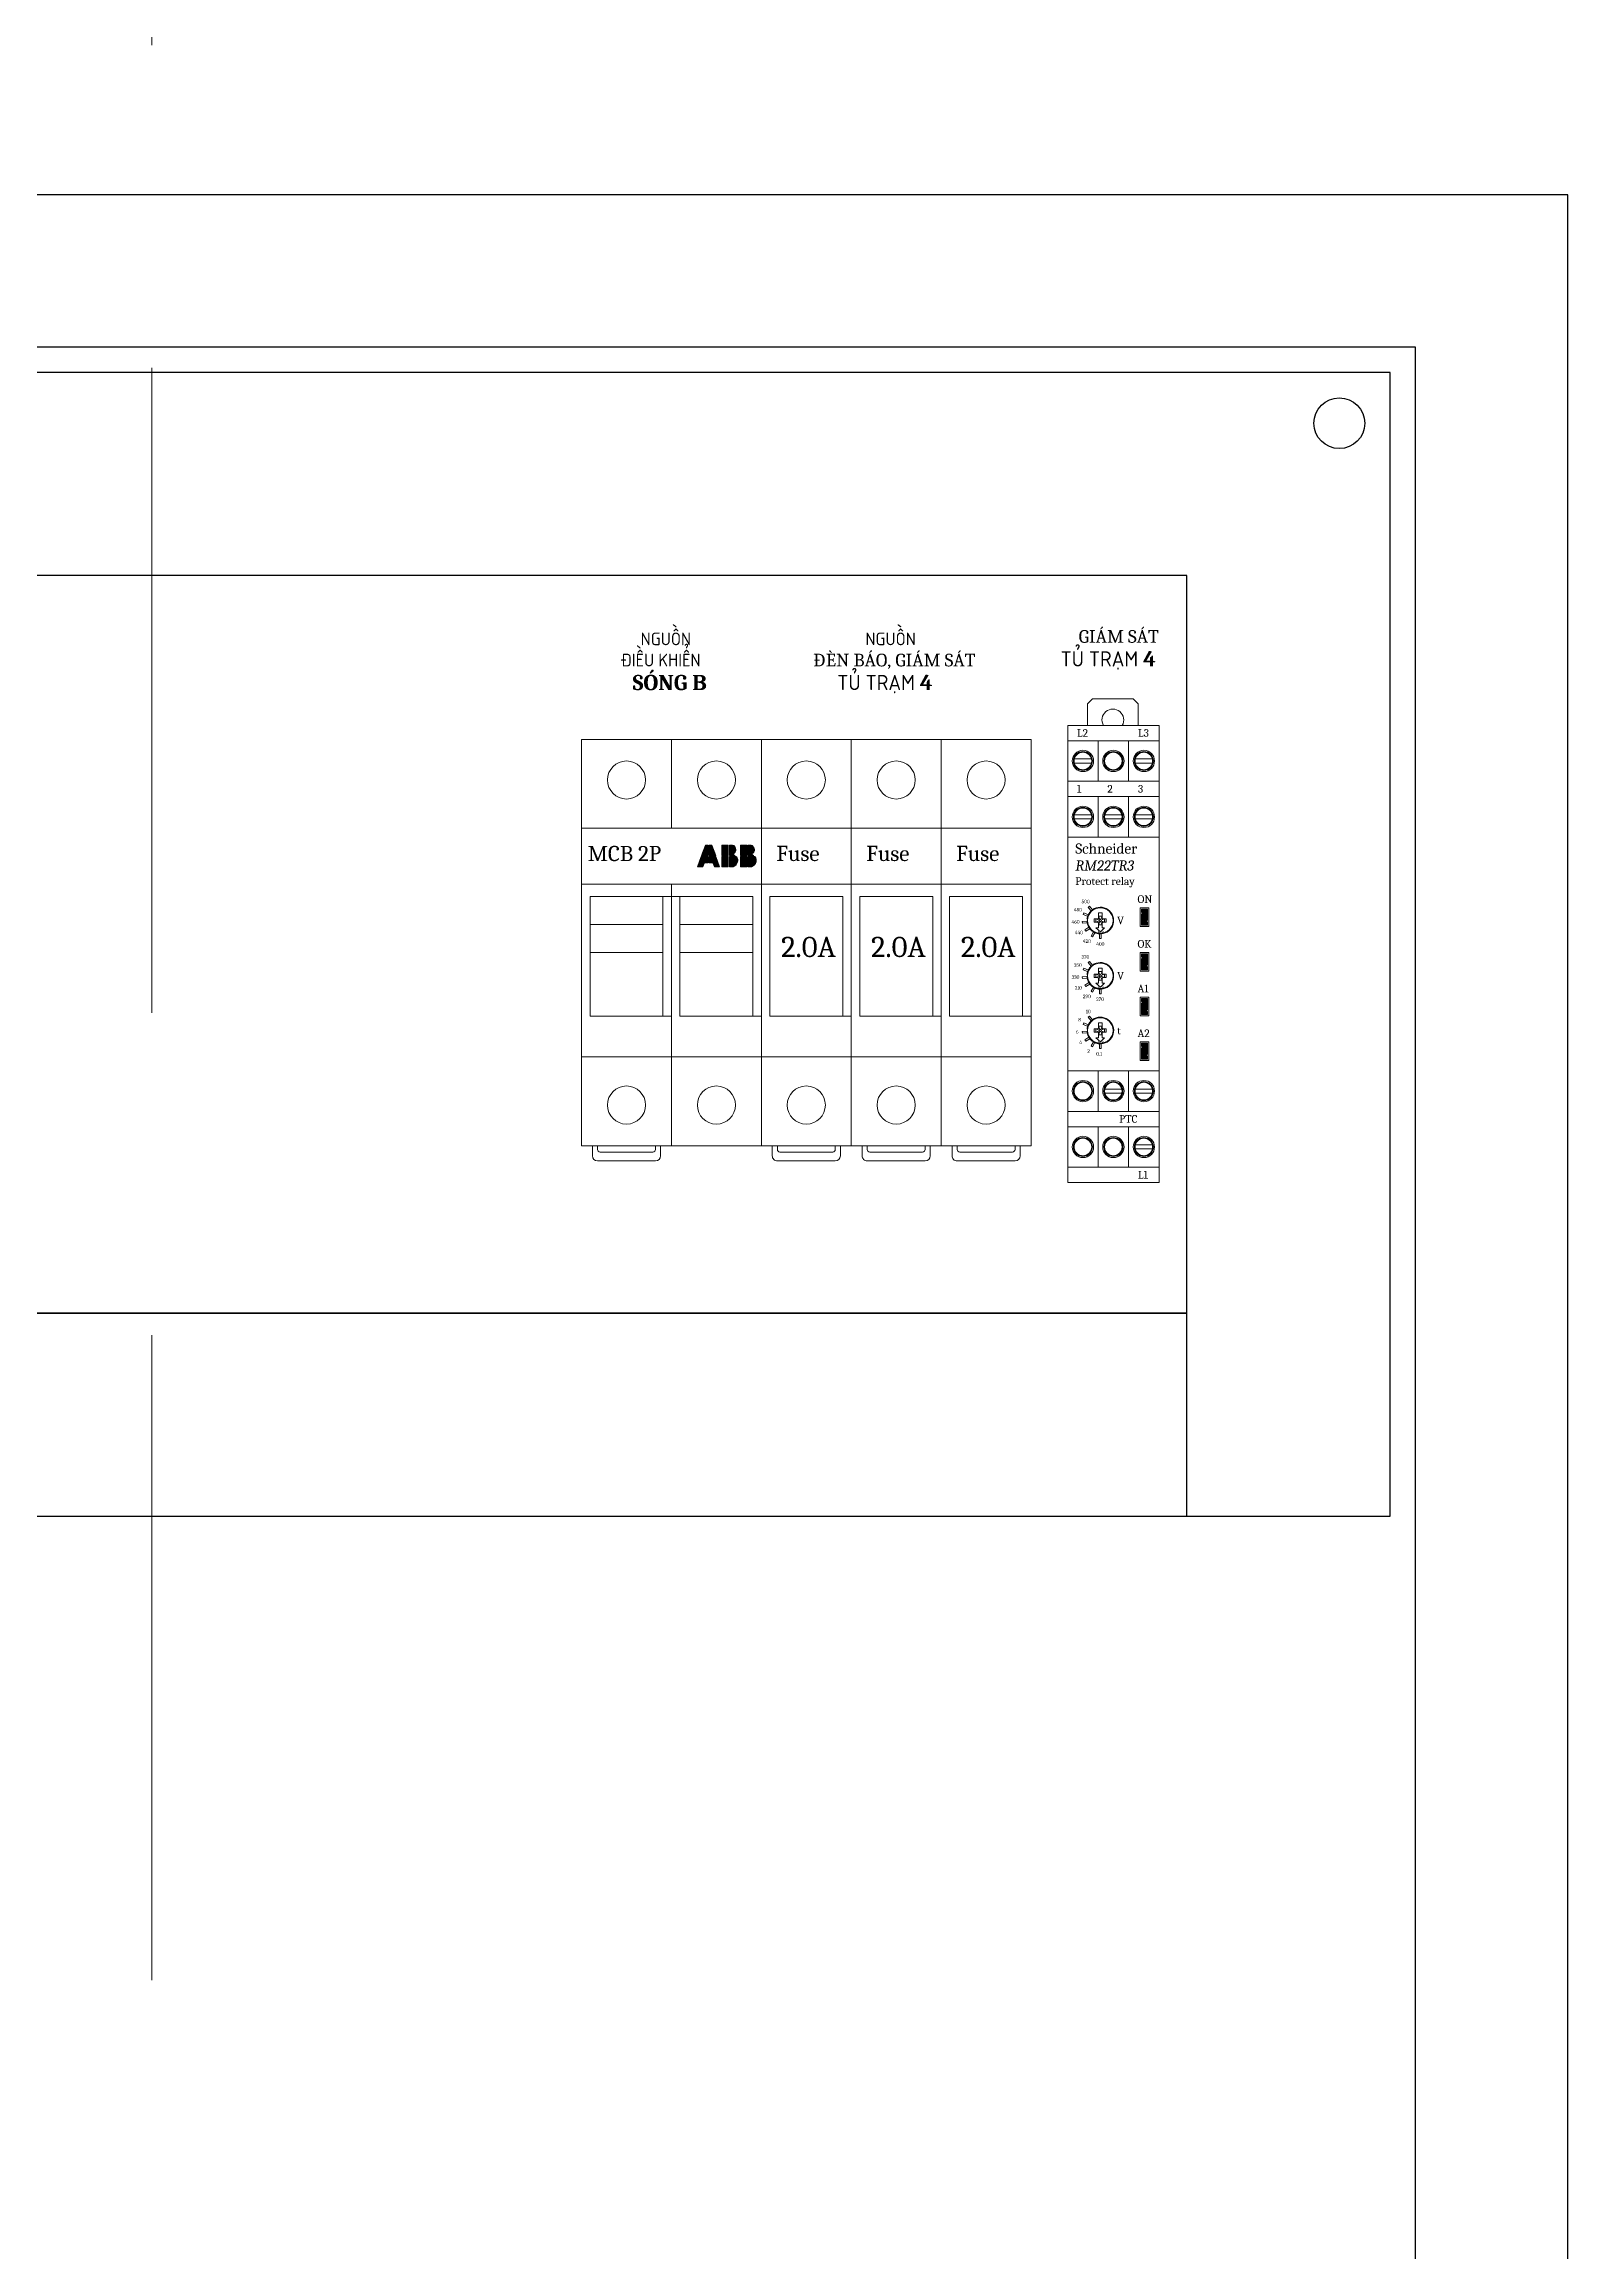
# Model space of a CAD drawing. Extents: x 223136 to 348136, y -32544 to -4064.
# Drawn here: x 328114.3 to 328414.3, y -8869.1 to -8434.4 of the extents above; entities that cross this region are included whole.
import ezdxf

# ---------------------------------------------------------------- set-up
doc = ezdxf.new("R2010")
doc.units = 0
doc.header["$LTSCALE"] = 20
doc.header["$MEASUREMENT"] = 0
doc.linetypes.add('HIDDEN', pattern=[9.525, 6.35, -3.175])
for name, color, linetype, lineweight in [('EPLAN100', 7, 'Continuous', 25), ('Ghi Chu', 7, 'Continuous', 13), ('kich thuoc', 140, 'Continuous', 0)]:
    doc.layers.add(name, color=color, linetype=linetype, lineweight=lineweight)
doc.layers.add('PDF_Geometry', color=7, linetype='Continuous')
doc.layers.add('WirringDuct', color=130, linetype='Continuous')
doc.styles.add('Chu_10', font='Cambria.ttf', dxfattribs={"height": 10})

# ---------------------------------------------------------------- blocks, each defined once
blk = doc.blocks.new('MCB-2P')
at = {"layer": 'EPLAN100', "linetype": 'Continuous', "lineweight": 13, "ltscale": 8}
for points in [[(-2967.76, 1259.82), (-2966.98, 1261.88), (-2966.48, 1261.88), (-2966.48, 1259.82)], [(-2964.97, 1259.82), (-2965.74, 1261.88), (-2966.25, 1261.88), (-2966.25, 1259.82)], [(-2963.73, 1261.88), (-2962.49, 1261.88), (-2962.49, 1259.82), (-2963.73, 1259.82)], [(-2961.13, 1259.82), (-2962.27, 1259.82), (-2962.27, 1261.88), (-2961.65, 1261.88), (-2961.42, 1261.77), (-2961.21, 1261.57), (-2961.09, 1261.36), (-2961.05, 1261.24), (-2961.01, 1260.99), (-2961.01, 1260.74), (-2961.13, 1260.46), (-2961.3, 1260.29), (-2961.42, 1260.21), (-2961.42, 1260), (-2961.3, 1259.92)], [(-2960.08, 1261.87), (-2958.84, 1261.87), (-2958.84, 1259.81), (-2960.08, 1259.81)], [(-2957.48, 1259.81), (-2958.62, 1259.81), (-2958.62, 1261.87), (-2958, 1261.87), (-2957.77, 1261.77), (-2957.57, 1261.57), (-2957.44, 1261.36), (-2957.4, 1261.24), (-2957.36, 1260.99), (-2957.36, 1260.74), (-2957.48, 1260.45), (-2957.65, 1260.29), (-2957.77, 1260.21), (-2957.77, 1260), (-2957.65, 1259.92)], [(-2968.54, 1257.57), (-2967.82, 1259.63), (-2966.48, 1259.63), (-2966.48, 1258.4), (-2967.2, 1258.4), (-2967.51, 1257.57)], [(-2964.19, 1257.57), (-2964.91, 1259.63), (-2966.25, 1259.63), (-2966.25, 1258.4), (-2965.53, 1258.4), (-2965.22, 1257.57)], [(-2963.73, 1257.57), (-2963.73, 1259.63), (-2962.49, 1259.63), (-2962.49, 1257.57)], [(-2962.27, 1259.63), (-2962.27, 1257.57), (-2961.54, 1257.57), (-2961.21, 1257.76), (-2960.97, 1258.01), (-2960.8, 1258.25), (-2960.68, 1258.5), (-2960.64, 1258.79), (-2960.64, 1259.12), (-2960.72, 1259.37), (-2960.8, 1259.53), (-2960.93, 1259.63)], [(-2960.08, 1257.57), (-2960.08, 1259.63), (-2958.84, 1259.63), (-2958.84, 1257.57)], [(-2958.62, 1259.63), (-2958.62, 1257.57), (-2957.89, 1257.57), (-2957.57, 1257.76), (-2957.32, 1258), (-2957.15, 1258.25), (-2957.03, 1258.5), (-2956.99, 1258.79), (-2956.99, 1259.12), (-2957.07, 1259.36), (-2957.15, 1259.53), (-2957.28, 1259.63)]]:
    blk.add_hatch(color=1, dxfattribs=at).paths.add_polyline_path(points, flags=0)
at = {"lineweight": 15}
for p, q in [((-2991.38, 1282.69), (-2991.38, 1202.69)), ((-2973.68, 1282.69), (-2991.38, 1282.69)), ((-2955.98, 1282.69), (-2973.68, 1282.69)), ((-2955.98, 1282.69), (-2955.98, 1202.69)), ((-2991.38, 1202.69), (-2973.68, 1202.69)), ((-2973.68, 1202.69), (-2955.98, 1202.69))]:
    blk.add_line(p, q, dxfattribs=at)
at = {"lineweight": 5}
for p, q in [((-2973.68, 1282.69), (-2973.68, 1265.19)), ((-2991.38, 1265.19), (-2973.68, 1265.19)), ((-2991.38, 1265.19), (-2973.68, 1265.19)), ((-2973.68, 1265.19), (-2955.98, 1265.19)), ((-2973.68, 1265.19), (-2955.98, 1265.19)), ((-2991.38, 1254.19), (-2973.68, 1254.19)), ((-2973.68, 1254.19), (-2973.68, 1229.19)), ((-2973.68, 1254.19), (-2955.98, 1254.19)), ((-2989.71, 1251.75), (-2989.71, 1228.19)), ((-2989.71, 1251.75), (-2957.65, 1251.75)), ((-2975.35, 1251.75), (-2975.35, 1228.19)), ((-2972.01, 1251.75), (-2972.01, 1228.19)), ((-2957.65, 1251.75), (-2957.65, 1228.19)), ((-2989.71, 1246.25), (-2975.35, 1246.25)), ((-2972.01, 1246.25), (-2957.65, 1246.25)), ((-2989.71, 1240.75), (-2975.35, 1240.75)), ((-2972.01, 1240.75), (-2957.65, 1240.75)), ((-2989.71, 1228.19), (-2973.68, 1228.19)), ((-2973.68, 1229.19), (-2973.68, 1202.69)), ((-2972.01, 1228.19), (-2955.98, 1228.19)), ((-2991.38, 1220.19), (-2973.68, 1220.19)), ((-2973.68, 1220.19), (-2955.98, 1220.19)), ((-2989.23, 1202.69), (-2989.23, 1200.69)), ((-2988.23, 1202.69), (-2988.23, 1201.93)), ((-2977.33, 1201.43), (-2987.73, 1201.43)), ((-2976.83, 1202.69), (-2976.83, 1201.93)), ((-2975.83, 1202.69), (-2975.83, 1200.69)), ((-2976.83, 1199.69), (-2988.23, 1199.69))]:
    blk.add_line(p, q, dxfattribs=at)
for centre in [(-2982.53, 1274.69), (-2964.83, 1274.69), (-2982.53, 1210.69), (-2964.83, 1210.69)]:
    blk.add_circle(centre, 3.75, dxfattribs=at)
for centre, radius, start, end in [((-2988.23, 1200.69), 1, 180, 270), ((-2987.73, 1201.93), 0.5, 180, 270), ((-2977.33, 1201.93), 0.5, 270, 0), ((-2976.83, 1200.69), 1, 270, 0)]:
    blk.add_arc(centre, radius, start, end, dxfattribs=at)
at = {"layer": 'EPLAN100', "color": 1, "linetype": 'Continuous', "lineweight": 13, "ltscale": 8}
for points in [[(-2967.76, 1259.82), (-2966.98, 1261.88), (-2966.48, 1261.88), (-2966.48, 1259.82)], [(-2964.97, 1259.82), (-2965.74, 1261.88), (-2966.25, 1261.88), (-2966.25, 1259.82)], [(-2963.73, 1261.88), (-2962.49, 1261.88), (-2962.49, 1259.82), (-2963.73, 1259.82)], [(-2961.13, 1259.82), (-2962.27, 1259.82), (-2962.27, 1261.88), (-2961.65, 1261.88), (-2961.42, 1261.77), (-2961.21, 1261.57), (-2961.09, 1261.36), (-2961.05, 1261.24), (-2961.01, 1260.99), (-2961.01, 1260.74), (-2961.13, 1260.46), (-2961.3, 1260.29), (-2961.42, 1260.21), (-2961.42, 1260), (-2961.3, 1259.92)], [(-2960.08, 1261.87), (-2958.84, 1261.87), (-2958.84, 1259.81), (-2960.08, 1259.81)], [(-2957.48, 1259.81), (-2958.62, 1259.81), (-2958.62, 1261.87), (-2958, 1261.87), (-2957.77, 1261.77), (-2957.57, 1261.57), (-2957.44, 1261.36), (-2957.4, 1261.24), (-2957.36, 1260.99), (-2957.36, 1260.74), (-2957.48, 1260.45), (-2957.65, 1260.29), (-2957.77, 1260.21), (-2957.77, 1260), (-2957.65, 1259.92)], [(-2968.54, 1257.57), (-2967.82, 1259.63), (-2966.48, 1259.63), (-2966.48, 1258.4), (-2967.2, 1258.4), (-2967.51, 1257.57)], [(-2964.19, 1257.57), (-2964.91, 1259.63), (-2966.25, 1259.63), (-2966.25, 1258.4), (-2965.53, 1258.4), (-2965.22, 1257.57)], [(-2963.73, 1257.57), (-2963.73, 1259.63), (-2962.49, 1259.63), (-2962.49, 1257.57)], [(-2962.27, 1259.63), (-2962.27, 1257.57), (-2961.54, 1257.57), (-2961.21, 1257.76), (-2960.97, 1258.01), (-2960.8, 1258.25), (-2960.68, 1258.5), (-2960.64, 1258.79), (-2960.64, 1259.12), (-2960.72, 1259.37), (-2960.8, 1259.53), (-2960.93, 1259.63)], [(-2960.08, 1257.57), (-2960.08, 1259.63), (-2958.84, 1259.63), (-2958.84, 1257.57)], [(-2958.62, 1259.63), (-2958.62, 1257.57), (-2957.89, 1257.57), (-2957.57, 1257.76), (-2957.32, 1258), (-2957.15, 1258.25), (-2957.03, 1258.5), (-2956.99, 1258.79), (-2956.99, 1259.12), (-2957.07, 1259.36), (-2957.15, 1259.53), (-2957.28, 1259.63)]]:
    blk.add_lwpolyline(points, close=True, dxfattribs=at)
at = {"lineweight": 5, "insert": (-2990.18, 1261.71), "char_height": 3, "attachment_point": 1}
blk.add_mtext_dynamic_manual_height_columns('{\\fCambria|b0|i0|c163|p18;MCB 2P}', width=32.3209, gutter_width=1, heights=[0], dxfattribs=at)
blk = doc.blocks.new('fuse20a')
at = {"lineweight": 0}
for p, q in [((0, 17.7), (28.5, 17.7)), ((0, 17.7), (0, 0)), ((17.5, 0), (17.5, 17.7)), ((17.5, 0), (17.5, 17.7)), ((28.5, 17.7), (62.5, 17.7)), ((28.5, 0), (28.5, 17.7)), ((54.5, 1.67), (54.5, 17.7)), ((60.5, 17.7), (80, 17.7)), ((62.5, 0), (62.5, 17.7)), ((80, 0), (80, 17.7)), ((30.94, 16.03), (54.5, 16.03)), ((30.94, 1.67), (30.94, 16.03)), ((80, 15.55), (82, 15.55)), ((80, 14.55), (80.76, 14.55)), ((81.26, 14.05), (81.26, 3.65)), ((83, 14.55), (83, 3.15)), ((0, 0), (28.5, 0)), ((28.5, 0), (53.5, 0)), ((30.94, 1.67), (54.5, 1.67)), ((53.5, 0), (80, 0)), ((80, 3.15), (80.76, 3.15)), ((80, 2.15), (82, 2.15))]:
    blk.add_line(p, q, dxfattribs=at)
for centre in [(8, 8.85), (72, 8.85)]:
    blk.add_circle(centre, 3.75, dxfattribs=at)
for centre, radius, start, end in [((80.76, 14.05), 0.5, 0, 90), ((82, 14.55), 1, 0, 90), ((80.76, 3.65), 0.5, 270, 0), ((82, 3.15), 1, 270, 0)]:
    blk.add_arc(centre, radius, start, end, dxfattribs=at)
at = {"lineweight": 0, "attachment_point": 1, "rotation": 90}
for s, heights, insert, char_height in [('{\\fCambria|b0|i0|c163|p18;2.0A}', [4.08], (38.86, 3.89), 4), ('{\\fCambria|b0|i0|c163|p18;Fuse}', [0], (20.96, 2.95), 3)]:
    blk.add_mtext_dynamic_manual_height_columns(s, width=13.3658, gutter_width=1, heights=heights, dxfattribs=dict(at, insert=insert, char_height=char_height))

msp = doc.modelspace()

# ---------------------------------------------------------------- hatches: boundary and pattern name
at = {"lineweight": 5, "true_color": 0xcd2027}
h = msp.add_hatch(color=242, dxfattribs=at)
h.dxf.hatch_style = 1
h.paths.add_polyline_path([(328331.515, -8604.728), (328330.313, -8604.728), (328330.313, -8605.271), (328331.515, -8606.978)])
at = {"lineweight": 5}
h = msp.add_hatch(color=7, dxfattribs=at)
h.dxf.hatch_style = 1
h.paths.add_polyline_path([(328331.515, -8607.909), (328331.515, -8607.366), (328330.313, -8605.659), (328330.313, -8607.909)])
at = {"lineweight": 5, "true_color": 0xcd2027}
h = msp.add_hatch(color=242, dxfattribs=at)
h.dxf.hatch_style = 1
h.paths.add_polyline_path([(328331.515, -8613.528), (328330.313, -8613.528), (328330.313, -8614.071), (328331.515, -8615.778)])
at = {"lineweight": 5}
h = msp.add_hatch(color=7, dxfattribs=at)
h.dxf.hatch_style = 1
h.paths.add_polyline_path([(328331.515, -8616.709), (328331.515, -8616.166), (328330.313, -8614.459), (328330.313, -8616.709)])
at = {"lineweight": 5, "true_color": 0xcd2027}
h = msp.add_hatch(color=242, dxfattribs=at)
h.dxf.hatch_style = 1
h.paths.add_polyline_path([(328331.515, -8622.328), (328330.313, -8622.328), (328330.313, -8622.871), (328331.515, -8624.578)])
at = {"lineweight": 5}
h = msp.add_hatch(color=7, dxfattribs=at)
h.dxf.hatch_style = 1
h.paths.add_polyline_path([(328331.515, -8625.509), (328331.515, -8624.966), (328330.313, -8623.259), (328330.313, -8625.509)])
at = {"lineweight": 5, "true_color": 0xcd2027}
h = msp.add_hatch(color=242, dxfattribs=at)
h.dxf.hatch_style = 1
h.paths.add_polyline_path([(328331.515, -8631.128), (328330.313, -8631.128), (328330.313, -8631.671), (328331.515, -8633.378)])
at = {"lineweight": 5}
h = msp.add_hatch(color=7, dxfattribs=at)
h.dxf.hatch_style = 1
h.paths.add_polyline_path([(328331.515, -8634.309), (328331.515, -8633.766), (328330.313, -8632.059), (328330.313, -8634.309)])

# ---------------------------------------------------------------- linework, layer by layer
at = {"color": 3, "linetype": 'HIDDEN', "lineweight": 0}
msp.add_line((328135.508, -6021.637), (328135.508, -10063.875), dxfattribs=at)
at = {"linetype": 'ByBlock', "lineweight": 5}
for p, q in [((328315.798, -8568.581), (328333.798, -8568.581)), ((328315.798, -8571.581), (328333.798, -8571.581)), ((328321.798, -8579.581), (328321.798, -8571.581)), ((328327.798, -8579.581), (328327.798, -8571.581)), ((328315.798, -8579.581), (328333.798, -8579.581)), ((328315.798, -8582.581), (328333.798, -8582.581)), ((328321.798, -8590.581), (328321.798, -8582.581)), ((328327.798, -8590.581), (328327.798, -8582.581)), ((328333.798, -8590.581), (328333.798, -8582.581)), ((328333.798, -8590.581), (328333.798, -8582.581)), ((328315.798, -8590.581), (328333.798, -8590.581)), ((328315.798, -8636.581), (328333.798, -8636.581)), ((328321.798, -8636.581), (328321.798, -8644.581)), ((328327.798, -8636.581), (328327.798, -8644.581)), ((328333.798, -8636.581), (328333.798, -8644.581)), ((328333.798, -8636.581), (328333.798, -8644.581)), ((328315.798, -8644.581), (328333.798, -8644.581)), ((328315.798, -8647.581), (328333.798, -8647.581)), ((328321.798, -8647.581), (328321.798, -8655.581)), ((328327.798, -8647.581), (328327.798, -8655.581)), ((328315.798, -8655.581), (328333.798, -8655.581)), ((328315.798, -8658.581), (328333.798, -8658.581))]:
    msp.add_line(p, q, dxfattribs=at)
at = {"color": 242, "true_color": 0xcd2027}
for points in [[(327814.278, -9264.076), (328414.278, -9264.076), (328414.278, -8464.076), (327814.278, -8464.076)], [(327844.278, -9234.076), (328384.278, -9234.076), (328384.278, -8494.076), (327844.278, -8494.076)]]:
    msp.add_lwpolyline(points, close=True, dxfattribs=at)
at = {"linetype": 'ByBlock', "lineweight": 5}
msp.add_lwpolyline([(328315.798, -8658.581), (328333.798, -8658.581), (328333.798, -8568.581), (328315.798, -8568.581)], close=True, dxfattribs=at)
at = {"linetype": 'ByBlock'}
msp.add_lwpolyline([(327889.278, -8724.276), (328339.278, -8724.276), (328339.278, -8684.276), (327889.278, -8684.276)], close=True, dxfattribs=at)
msp.add_circle((328369.278, -8509.076), 5)
at = {"layer": 'Ghi Chu', "color": 2, "linetype": 'Continuous', "lineweight": 5}
for p, q in [((328319.694, -8564.328), (328320.683, -8563.339)), ((328319.694, -8568.581), (328319.694, -8564.328)), ((328320.683, -8563.339), (328328.702, -8563.339)), ((328328.702, -8563.339), (328329.691, -8564.328)), ((328329.691, -8564.328), (328329.691, -8568.581))]:
    msp.add_line(p, q, dxfattribs=at)
at = {"layer": 'Ghi Chu', "color": 4, "linetype": 'Continuous', "lineweight": 5, "ltscale": 0.6}
for points in [[(328318.858, -8605.83), (328319.007, -8605.501), (328319.874, -8605.86), (328319.844, -8605.889), (328319.814, -8605.949), (328319.814, -8605.979), (328319.784, -8606.009), (328319.784, -8606.039), (328319.754, -8606.098), (328319.754, -8606.128), (328319.724, -8606.159)], [(328319.814, -8604.395), (328320.083, -8604.157), (328320.68, -8604.874), (328320.65, -8604.904), (328320.591, -8604.934), (328320.561, -8604.963), (328320.531, -8604.993), (328320.501, -8605.023), (328320.471, -8605.053), (328320.441, -8605.083), (328320.411, -8605.113)], [(328321.038, -8606.666), (328321.755, -8606.666), (328321.785, -8606.636), (328321.815, -8606.636), (328321.845, -8606.606), (328321.845, -8606.577), (328321.875, -8606.547), (328321.875, -8605.472), (328322.562, -8605.472), (328322.562, -8606.517), (328322.591, -8606.547), (328322.591, -8606.577), (328322.622, -8606.606), (328322.652, -8606.636), (328322.681, -8606.636), (328322.711, -8606.666), (328323.398, -8606.666), (328323.398, -8607.323), (328322.711, -8607.323), (328322.681, -8607.353), (328322.652, -8607.353), (328322.622, -8607.383), (328322.591, -8607.413), (328322.591, -8607.443), (328322.562, -8607.473), (328322.562, -8608.429), (328323.07, -8608.429), (328322.233, -8609.235), (328321.367, -8608.429), (328321.875, -8608.429), (328321.875, -8607.443), (328321.845, -8607.413), (328321.845, -8607.383), (328321.815, -8607.353), (328321.785, -8607.353), (328321.755, -8607.323), (328321.038, -8607.323)], [(328322.024, -8607.084), (328322.024, -8606.905), (328321.367, -8606.666), (328321.367, -8607.323)], [(328321.875, -8606.159), (328322.562, -8606.159), (328322.293, -8606.786), (328322.144, -8606.786)], [(328323.07, -8606.666), (328322.413, -8606.905), (328322.443, -8606.995), (328322.413, -8607.084), (328323.07, -8607.323)], [(328319.366, -8609.115), (328319.186, -8608.847), (328319.964, -8608.309), (328319.993, -8608.369), (328319.993, -8608.399), (328320.023, -8608.429), (328320.083, -8608.488), (328320.113, -8608.548), (328320.113, -8608.578), (328320.143, -8608.608)], [(328320.71, -8610.221), (328320.411, -8610.041), (328320.859, -8609.235), (328320.889, -8609.264), (328320.92, -8609.264), (328320.949, -8609.295), (328321.009, -8609.325), (328321.038, -8609.325), (328321.068, -8609.355), (328321.098, -8609.384), (328321.158, -8609.384)], [(328322.562, -8607.831), (328321.875, -8607.831), (328322.144, -8607.203), (328322.293, -8607.203)], [(328322.383, -8610.549), (328322.054, -8610.549), (328322.054, -8609.623), (328322.383, -8609.623)], [(328319.814, -8615.285), (328320.083, -8615.047), (328320.68, -8615.764), (328320.65, -8615.794), (328320.591, -8615.824), (328320.561, -8615.853), (328320.531, -8615.883), (328320.501, -8615.913), (328320.471, -8615.943), (328320.441, -8615.973), (328320.411, -8616.003)], [(328318.858, -8616.72), (328319.007, -8616.391), (328319.874, -8616.75), (328319.844, -8616.779), (328319.814, -8616.839), (328319.814, -8616.869), (328319.784, -8616.899), (328319.784, -8616.929), (328319.754, -8616.988), (328319.754, -8617.018), (328319.724, -8617.049)], [(328319.366, -8620.005), (328319.186, -8619.737), (328319.964, -8619.199), (328319.993, -8619.259), (328319.993, -8619.289), (328320.023, -8619.319), (328320.083, -8619.378), (328320.113, -8619.438), (328320.113, -8619.468), (328320.143, -8619.498)], [(328321.038, -8617.556), (328321.755, -8617.556), (328321.785, -8617.526), (328321.815, -8617.526), (328321.845, -8617.496), (328321.845, -8617.467), (328321.875, -8617.437), (328321.875, -8616.362), (328322.562, -8616.362), (328322.562, -8617.407), (328322.591, -8617.437), (328322.591, -8617.467), (328322.622, -8617.496), (328322.652, -8617.526), (328322.681, -8617.526), (328322.711, -8617.556), (328323.398, -8617.556), (328323.398, -8618.214), (328322.711, -8618.214), (328322.681, -8618.243), (328322.652, -8618.243), (328322.622, -8618.273), (328322.591, -8618.303), (328322.591, -8618.333), (328322.562, -8618.363), (328322.562, -8619.319), (328323.07, -8619.319), (328322.233, -8620.125), (328321.367, -8619.319), (328321.875, -8619.319), (328321.875, -8618.333), (328321.845, -8618.303), (328321.845, -8618.273), (328321.815, -8618.243), (328321.785, -8618.243), (328321.755, -8618.214), (328321.038, -8618.214)], [(328322.024, -8617.974), (328322.024, -8617.795), (328321.367, -8617.556), (328321.367, -8618.214)], [(328321.875, -8617.049), (328322.562, -8617.049), (328322.293, -8617.676), (328322.144, -8617.676)], [(328322.562, -8618.721), (328321.875, -8618.721), (328322.144, -8618.093), (328322.293, -8618.093)], [(328323.07, -8617.556), (328322.413, -8617.795), (328322.443, -8617.885), (328322.413, -8617.974), (328323.07, -8618.214)], [(328320.71, -8621.111), (328320.411, -8620.931), (328320.859, -8620.125), (328320.889, -8620.154), (328320.92, -8620.154), (328320.949, -8620.185), (328321.009, -8620.215), (328321.038, -8620.215), (328321.068, -8620.245), (328321.098, -8620.274), (328321.158, -8620.274)], [(328322.383, -8621.439), (328322.054, -8621.439), (328322.054, -8620.513), (328322.383, -8620.513)], [(328318.861, -8627.478), (328319.011, -8627.149), (328319.877, -8627.508), (328319.847, -8627.537), (328319.817, -8627.597), (328319.817, -8627.627), (328319.787, -8627.657), (328319.787, -8627.687), (328319.758, -8627.746), (328319.758, -8627.776), (328319.728, -8627.806)], [(328319.817, -8626.043), (328320.086, -8625.804), (328320.684, -8626.521), (328320.653, -8626.551), (328320.594, -8626.582), (328320.564, -8626.611), (328320.534, -8626.641), (328320.504, -8626.671), (328320.474, -8626.701), (328320.444, -8626.731), (328320.414, -8626.761)], [(328321.042, -8628.314), (328321.759, -8628.314), (328321.788, -8628.284), (328321.819, -8628.284), (328321.848, -8628.254), (328321.848, -8628.224), (328321.878, -8628.195), (328321.878, -8627.12), (328322.565, -8627.12), (328322.565, -8628.164), (328322.595, -8628.195), (328322.595, -8628.224), (328322.625, -8628.254), (328322.655, -8628.284), (328322.684, -8628.284), (328322.715, -8628.314), (328323.401, -8628.314), (328323.401, -8628.971), (328322.715, -8628.971), (328322.684, -8629.001), (328322.655, -8629.001), (328322.625, -8629.031), (328322.595, -8629.061), (328322.595, -8629.091), (328322.565, -8629.12), (328322.565, -8630.076), (328323.073, -8630.076), (328322.236, -8630.883), (328321.37, -8630.076), (328321.878, -8630.076), (328321.878, -8629.091), (328321.848, -8629.061), (328321.848, -8629.031), (328321.819, -8629.001), (328321.788, -8629.001), (328321.759, -8628.971), (328321.042, -8628.971)], [(328322.027, -8628.732), (328322.027, -8628.553), (328321.37, -8628.314), (328321.37, -8628.971)], [(328321.878, -8627.806), (328322.565, -8627.806), (328322.297, -8628.434), (328322.147, -8628.434)], [(328323.073, -8628.314), (328322.416, -8628.553), (328322.446, -8628.643), (328322.416, -8628.732), (328323.073, -8628.971)], [(328319.369, -8630.763), (328319.19, -8630.495), (328319.967, -8629.957), (328319.996, -8630.017), (328319.996, -8630.046), (328320.026, -8630.076), (328320.086, -8630.136), (328320.116, -8630.196), (328320.116, -8630.225), (328320.146, -8630.256)], [(328320.713, -8631.869), (328320.414, -8631.689), (328320.863, -8630.883), (328320.893, -8630.912), (328320.923, -8630.912), (328320.952, -8630.943), (328321.012, -8630.972), (328321.042, -8630.972), (328321.072, -8631.002), (328321.101, -8631.032), (328321.162, -8631.032)], [(328322.565, -8629.479), (328321.878, -8629.479), (328322.147, -8628.851), (328322.297, -8628.851)], [(328322.386, -8632.197), (328322.057, -8632.197), (328322.057, -8631.271), (328322.386, -8631.271)]]:
    msp.add_lwpolyline(points, close=True, dxfattribs=at)
for points in [[(328319.604, -8606.756), (328319.635, -8606.636), (328319.635, -8606.517), (328319.665, -8606.397), (328319.694, -8606.278), (328319.724, -8606.159)], [(328319.874, -8605.86), (328319.903, -8605.74), (328319.964, -8605.651), (328320.023, -8605.561), (328320.113, -8605.442), (328320.172, -8605.352), (328320.262, -8605.263), (328320.322, -8605.173), (328320.411, -8605.113)], [(328319.604, -8607.264), (328319.604, -8607.264), (328319.635, -8607.323), (328319.635, -8607.443), (328318.709, -8607.533), (328318.679, -8607.203), (328319.604, -8607.115)], [(328319.964, -8608.309), (328319.903, -8608.22), (328319.844, -8608.1), (328319.814, -8608.01), (328319.754, -8607.891), (328319.724, -8607.771), (328319.694, -8607.682), (328319.635, -8607.443)], [(328320.859, -8609.235), (328320.74, -8609.176), (328320.65, -8609.085), (328320.561, -8609.026), (328320.471, -8608.936), (328320.382, -8608.876), (328320.292, -8608.787), (328320.232, -8608.697), (328320.143, -8608.608)], [(328322.054, -8609.623), (328321.934, -8609.593), (328321.815, -8609.593), (328321.696, -8609.564), (328321.576, -8609.534), (328321.487, -8609.504), (328321.367, -8609.474), (328321.248, -8609.444), (328321.158, -8609.384)], [(328322.024, -8606.905), (328322.114, -8606.815), (328322.144, -8606.786)], [(328322.144, -8607.203), (328322.084, -8607.144), (328322.054, -8607.115), (328322.024, -8607.084)], [(328322.293, -8606.786), (328322.383, -8606.845), (328322.413, -8606.875), (328322.413, -8606.905)], [(328322.413, -8607.084), (328322.383, -8607.144), (328322.352, -8607.174), (328322.293, -8607.203)], [(328319.604, -8618.154), (328319.604, -8618.154), (328319.635, -8618.214), (328319.635, -8618.333), (328318.709, -8618.423), (328318.679, -8618.093), (328319.604, -8618.005)], [(328319.604, -8617.646), (328319.635, -8617.526), (328319.635, -8617.407), (328319.665, -8617.287), (328319.694, -8617.168), (328319.724, -8617.049)], [(328319.964, -8619.199), (328319.903, -8619.11), (328319.844, -8618.99), (328319.814, -8618.9), (328319.754, -8618.781), (328319.724, -8618.661), (328319.694, -8618.572), (328319.635, -8618.333)], [(328319.874, -8616.75), (328319.903, -8616.63), (328319.964, -8616.541), (328320.023, -8616.451), (328320.113, -8616.332), (328320.172, -8616.242), (328320.262, -8616.153), (328320.322, -8616.063), (328320.411, -8616.003)], [(328320.859, -8620.125), (328320.74, -8620.066), (328320.65, -8619.975), (328320.561, -8619.916), (328320.471, -8619.826), (328320.382, -8619.766), (328320.292, -8619.677), (328320.232, -8619.587), (328320.143, -8619.498)], [(328322.024, -8617.795), (328322.114, -8617.705), (328322.144, -8617.676)], [(328322.144, -8618.093), (328322.084, -8618.034), (328322.054, -8618.005), (328322.024, -8617.974)], [(328322.293, -8617.676), (328322.383, -8617.735), (328322.413, -8617.765), (328322.413, -8617.795)], [(328322.413, -8617.974), (328322.383, -8618.034), (328322.352, -8618.064), (328322.293, -8618.093)], [(328322.054, -8620.513), (328321.934, -8620.483), (328321.815, -8620.483), (328321.696, -8620.454), (328321.576, -8620.424), (328321.487, -8620.394), (328321.367, -8620.364), (328321.248, -8620.334), (328321.158, -8620.274)], [(328319.608, -8628.404), (328319.638, -8628.284), (328319.638, -8628.164), (328319.668, -8628.045), (328319.697, -8627.926), (328319.728, -8627.806)], [(328319.877, -8627.508), (328319.907, -8627.388), (328319.967, -8627.298), (328320.026, -8627.209), (328320.116, -8627.089), (328320.175, -8627), (328320.265, -8626.91), (328320.325, -8626.821), (328320.414, -8626.761)], [(328322.027, -8628.553), (328322.117, -8628.463), (328322.147, -8628.434)], [(328322.297, -8628.434), (328322.386, -8628.493), (328322.416, -8628.523), (328322.416, -8628.553)], [(328319.608, -8628.911), (328319.608, -8628.911), (328319.638, -8628.971), (328319.638, -8629.091), (328318.712, -8629.181), (328318.682, -8628.851), (328319.608, -8628.762)], [(328319.967, -8629.957), (328319.907, -8629.867), (328319.847, -8629.748), (328319.817, -8629.658), (328319.758, -8629.538), (328319.728, -8629.419), (328319.697, -8629.33), (328319.638, -8629.091)], [(328320.863, -8630.883), (328320.743, -8630.823), (328320.653, -8630.733), (328320.564, -8630.674), (328320.474, -8630.584), (328320.385, -8630.524), (328320.295, -8630.435), (328320.235, -8630.345), (328320.146, -8630.256)], [(328322.057, -8631.271), (328321.938, -8631.241), (328321.819, -8631.241), (328321.699, -8631.212), (328321.58, -8631.182), (328321.49, -8631.152), (328321.37, -8631.122), (328321.251, -8631.092), (328321.162, -8631.032)], [(328322.147, -8628.851), (328322.087, -8628.792), (328322.057, -8628.762), (328322.027, -8628.732)], [(328322.416, -8628.732), (328322.386, -8628.792), (328322.356, -8628.822), (328322.297, -8628.851)]]:
    msp.add_lwpolyline(points, dxfattribs=at)
at = {"layer": 'Ghi Chu', "color": 1, "linetype": 'Continuous', "lineweight": 5, "ltscale": 0.6}
for centre in [(328318.798, -8575.581), (328324.798, -8575.581), (328330.798, -8575.581), (328318.798, -8586.581), (328324.798, -8586.581), (328330.798, -8586.581), (328318.798, -8640.581), (328324.798, -8640.581), (328330.798, -8640.581), (328318.798, -8651.581), (328324.798, -8651.581), (328330.798, -8651.581)]:
    msp.add_circle(centre, 1.867, dxfattribs=at)
at = {"layer": 'Ghi Chu', "color": 4, "linetype": 'Continuous', "lineweight": 5, "ltscale": 0.6}
for centre in [(328322.229, -8606.994), (328322.229, -8617.884), (328322.232, -8628.641)]:
    msp.add_circle(centre, 2.508, dxfattribs=at)
at = {"layer": 'Ghi Chu', "linetype": 'Continuous', "lineweight": 5, "ltscale": 0.6}
msp.add_arc((328324.693, -8567.491), 2.137, 329.32511, 210.67489, dxfattribs=at)
at = {"layer": 'Ghi Chu', "color": 1, "linetype": 'Continuous', "lineweight": 5, "ltscale": 0.6}
for centre, start, end in [((328318.798, -8575.581), 193.22072, 346.77928), ((328318.798, -8575.581), 13.23598, 166.76402), ((328324.798, -8575.581), 193.22072, 346.77928), ((328324.798, -8575.581), 13.23598, 166.76402), ((328330.798, -8575.581), 193.22072, 346.77928), ((328330.798, -8575.581), 13.23598, 166.76402), ((328318.798, -8586.581), 13.23598, 166.76402), ((328324.798, -8586.581), 13.23598, 166.76402), ((328330.798, -8586.581), 13.23598, 166.76402), ((328318.798, -8586.581), 193.22072, 346.77928), ((328324.798, -8586.581), 193.22072, 346.77928), ((328330.798, -8586.581), 193.22072, 346.77928), ((328318.798, -8640.581), 13.22072, 166.77928), ((328318.798, -8640.581), 193.23598, 346.76402), ((328324.798, -8640.581), 13.22072, 166.77928), ((328324.798, -8640.581), 193.23598, 346.76402), ((328330.798, -8640.581), 13.22072, 166.77928), ((328330.798, -8640.581), 193.23598, 346.76402), ((328318.798, -8651.581), 13.22072, 166.77928), ((328324.798, -8651.581), 13.22072, 166.77928), ((328330.798, -8651.581), 13.22072, 166.77928), ((328318.798, -8651.581), 193.23598, 346.76402), ((328324.798, -8651.581), 193.23598, 346.76402), ((328330.798, -8651.581), 193.23598, 346.76402)]:
    msp.add_arc(centre, 1.73, start, end, dxfattribs=at)
at = {"layer": 'Ghi Chu', "color": 4, "linetype": 'Continuous', "lineweight": 5, "ltscale": 0.6}
for centre in [(328322.225, -8606.997), (328322.225, -8617.887), (328322.229, -8628.645)]:
    msp.add_arc(centre, 2.631, 273.43129, 126.05025, dxfattribs=at)
for points in [[(328321.885, -8609.166), (328321.885, -8609.381), (328322.043, -8609.553), (328322.248, -8609.591)], [(328322.375, -8609.597), (328322.594, -8609.571), (328322.767, -8609.392), (328322.767, -8609.166)], [(328321.885, -8620.056), (328321.885, -8620.271), (328322.043, -8620.443), (328322.248, -8620.481)], [(328322.375, -8620.487), (328322.594, -8620.461), (328322.767, -8620.282), (328322.767, -8620.056)], [(328321.888, -8630.814), (328321.888, -8631.029), (328322.046, -8631.2), (328322.251, -8631.239)], [(328322.379, -8631.245), (328322.598, -8631.219), (328322.77, -8631.039), (328322.77, -8630.814)]]:
    msp.add_open_spline(points, degree=3, dxfattribs=at)
at = {"layer": 'kich thuoc', "color": 1, "lineweight": 5}
for p, q in [((328317.114, -8575.977), (328320.482, -8575.977)), ((328317.115, -8575.185), (328320.482, -8575.185)), ((328329.114, -8575.977), (328332.482, -8575.977)), ((328329.115, -8575.185), (328332.482, -8575.185)), ((328317.114, -8586.977), (328320.482, -8586.977)), ((328317.115, -8586.185), (328320.482, -8586.185)), ((328323.114, -8586.977), (328326.482, -8586.977)), ((328323.115, -8586.185), (328326.482, -8586.185)), ((328329.114, -8586.977), (328332.482, -8586.977)), ((328329.115, -8586.185), (328332.482, -8586.185)), ((328323.114, -8640.186), (328326.482, -8640.186)), ((328323.115, -8640.977), (328326.482, -8640.977)), ((328329.114, -8640.186), (328332.482, -8640.186)), ((328329.115, -8640.977), (328332.482, -8640.977)), ((328329.114, -8651.186), (328332.482, -8651.186)), ((328329.115, -8651.977), (328332.482, -8651.977))]:
    msp.add_line(p, q, dxfattribs=at)
at = {"layer": 'kich thuoc'}
msp.add_lwpolyline([(328315.798, -8590.581), (328333.798, -8590.581), (328333.798, -8636.581), (328315.798, -8636.581)], close=True, dxfattribs=at)
at = {"layer": 'kich thuoc', "lineweight": 5}
for centre in [(328318.798, -8575.581), (328324.798, -8575.581), (328330.798, -8575.581), (328318.798, -8586.581), (328324.798, -8586.581), (328330.798, -8586.581), (328318.798, -8640.581), (328324.798, -8640.581), (328330.798, -8640.581), (328318.798, -8651.581), (328324.798, -8651.581), (328330.798, -8651.581)]:
    msp.add_circle(centre, 2.1, dxfattribs=at)
at = {"layer": 'kich thuoc', "color": 1, "lineweight": 5}
for centre in [(328318.798, -8575.581), (328324.798, -8575.581), (328330.798, -8575.581), (328318.798, -8586.581), (328324.798, -8586.581), (328330.798, -8586.581), (328318.798, -8640.581), (328324.798, -8640.581), (328330.798, -8640.581), (328318.798, -8651.581), (328324.798, -8651.581), (328330.798, -8651.581)]:
    msp.add_circle(centre, 1.73, dxfattribs=at)
at = {"layer": 'PDF_Geometry', "color": 40, "lineweight": 5}
for points in [[(328331.748, -8604.495), (328331.748, -8608.141), (328330.08, -8608.141), (328330.08, -8604.495)], [(328331.515, -8606.978), (328331.515, -8604.728), (328330.313, -8604.728), (328330.313, -8605.271)], [(328330.313, -8605.659), (328330.313, -8607.909), (328331.515, -8607.909), (328331.515, -8607.366)], [(328331.748, -8613.295), (328331.748, -8616.941), (328330.08, -8616.941), (328330.08, -8613.295)], [(328331.515, -8615.778), (328331.515, -8613.528), (328330.313, -8613.528), (328330.313, -8614.071)], [(328330.313, -8614.459), (328330.313, -8616.709), (328331.515, -8616.709), (328331.515, -8616.166)], [(328331.748, -8622.095), (328331.748, -8625.741), (328330.08, -8625.741), (328330.08, -8622.095)], [(328331.515, -8624.578), (328331.515, -8622.328), (328330.313, -8622.328), (328330.313, -8622.871)], [(328330.313, -8623.259), (328330.313, -8625.509), (328331.515, -8625.509), (328331.515, -8624.966)], [(328331.748, -8630.895), (328331.748, -8634.541), (328330.08, -8634.541), (328330.08, -8630.895)], [(328331.515, -8633.378), (328331.515, -8631.128), (328330.313, -8631.128), (328330.313, -8631.671)], [(328330.313, -8632.059), (328330.313, -8634.309), (328331.515, -8634.309), (328331.515, -8633.766)]]:
    msp.add_lwpolyline(points, close=True, dxfattribs=at)
at = {"layer": 'WirringDuct'}
for points in [[(327849.278, -8724.276), (328379.278, -8724.276), (328379.278, -8499.076), (327849.278, -8499.076)], [(327889.278, -8684.276), (328339.278, -8684.276), (328339.278, -8539.076), (327889.278, -8539.076)]]:
    msp.add_lwpolyline(points, close=True, dxfattribs=at)

# ---------------------------------------------------------------- block references
at = {"lineweight": 5}
msp.add_blockref('MCB-2P', (331211.467, -9854.013), dxfattribs=at)
at = {"color": 1, "lineweight": 5, "rotation": 270}
for p in [(328255.488, -8571.323), (328273.188, -8571.323), (328290.888, -8571.323)]:
    msp.add_blockref('fuse20a', p, dxfattribs=at)

# ---------------------------------------------------------------- texts
at = {"linetype": 'ByBlock', "char_height": 4, "attachment_point": 1}
for s, insert in [('\\pi11.78814;{\\fCambria|b0|i0|c0|p18;\\H0.625x;NGUỒN\\P\\pi7.91866;ĐIỀU KHIỂN\\H1.6x;\\P\\pi10.21434;\\fCambria|b1|i0|c0|p18;\\H0.75x;SÓNG B}', (328219.931, -8550.293)), ('\\pi11.78814;{\\fCambria|b0|i0|c0|p18;\\H0.625x;NGUỒN\\P\\pi1.5175;ĐÈN BÁO, GIÁM SÁT\\H1.6x;\\P\\pi6.26536;\\fCambria|b1|i0|c0|p18;\\H0.75x;TỦ TRẠM 4}', (328264.181, -8550.293)), ('\\pi9.83575;{\\fCambria|b0|i0|c0|p18;\\H0.625x;GIÁM SÁT\\H1.6x;\\P\\pi6.26536;\\fCambria|b1|i0|c0|p18;\\H0.75x;TỦ TRẠM 4}', (328308.142, -8549.805))]:
    msp.add_mtext_dynamic_manual_height_columns(s, width=35.29966, gutter_width=1, heights=[17.488], dxfattribs=dict(at, insert=insert))
at = {"lineweight": 5, "attachment_point": 1, "style": 'Chu_10'}
for s, width, gutter_width, heights, insert, char_height in [('L2', 1.65, 55, [0], (328317.627, -8569.296), 1.5), ('L3', 1.65, 55, [0], (328329.627, -8569.296), 1.5), ('1', 1.65, 55, [0], (328317.627, -8580.296), 1.5), ('2', 1.65, 55, [0], (328323.627, -8580.296), 1.5), ('3', 1.65, 55, [0], (328329.627, -8580.296), 1.5), ('{\\C7;Schneider\\P\\fCambria|b0|i1|c163|p18;RM22TR3\\fCambria|b0|i0|c163|p18;\\H0.75x;\\PProtect relay}', 15.6257, 50, [0], (328317.311, -8591.821), 2), ('ON', 1.65, 55, [0], (328329.544, -8602.031), 1.5), ('480', 1.65, 55, [0], (328317.032, -8604.514), 0.7), ('500', 1.65, 55, [0], (328318.534, -8602.905), 0.7), ('V', 1.65, 55, [0], (328325.532, -8606.228), 1.5), ('460', 1.65, 55, [0], (328316.584, -8606.887), 0.7), ('440', 1.65, 55, [0], (328317.22, -8608.986), 0.7), ('420', 1.65, 55, [0], (328318.81, -8610.69), 0.7), ('OK', 1.65, 55, [0], (328329.544, -8610.831), 1.5), ('350', 1.65, 55, [0], (328317.032, -8615.404), 0.7), ('370', 1.65, 55, [0], (328318.534, -8613.795), 0.7), ('400', 1.65, 55, [0], (328321.425, -8611.248), 0.7), ('330', 1.65, 55, [0], (328316.584, -8617.777), 0.7), ('V', 1.65, 55, [0], (328325.535, -8617.118), 1.5), ('A1', 1.65, 55, [0], (328329.544, -8619.631), 1.5), ('310', 1.65, 55, [0], (328317.22, -8619.876), 0.7), ('290', 1.65, 55, [0], (328318.81, -8621.58), 0.7), ('270', 1.65, 55, [0.708], (328321.425, -8622.138), 0.7), ('8', 1.65, 55, [0], (328317.893, -8626.162), 0.7), ('10', 1.65, 55, [0], (328319.395, -8624.553), 0.7), ('t', 1.65, 55, [0], (328325.535, -8627.876), 1.5), ('A2', 1.65, 55, [0], (328329.544, -8628.431), 1.5), ('6', 1.65, 55, [0], (328317.444, -8628.535), 0.7), ('4', 1.65, 55, [0], (328318.081, -8630.634), 0.7), ('2', 1.65, 55, [0], (328319.671, -8632.338), 0.7), ('0.1', 1.65, 55, [0], (328321.429, -8632.895), 0.7), ('PTC', 1.65, 55, [0], (328325.921, -8645.296), 1.5), ('L1', 1.65, 55, [0], (328329.627, -8656.296), 1.5)]:
    msp.add_mtext_dynamic_manual_height_columns(s, width=width, gutter_width=gutter_width, heights=heights, dxfattribs=dict(at, insert=insert, char_height=char_height))

doc.saveas('drawing.dxf')
